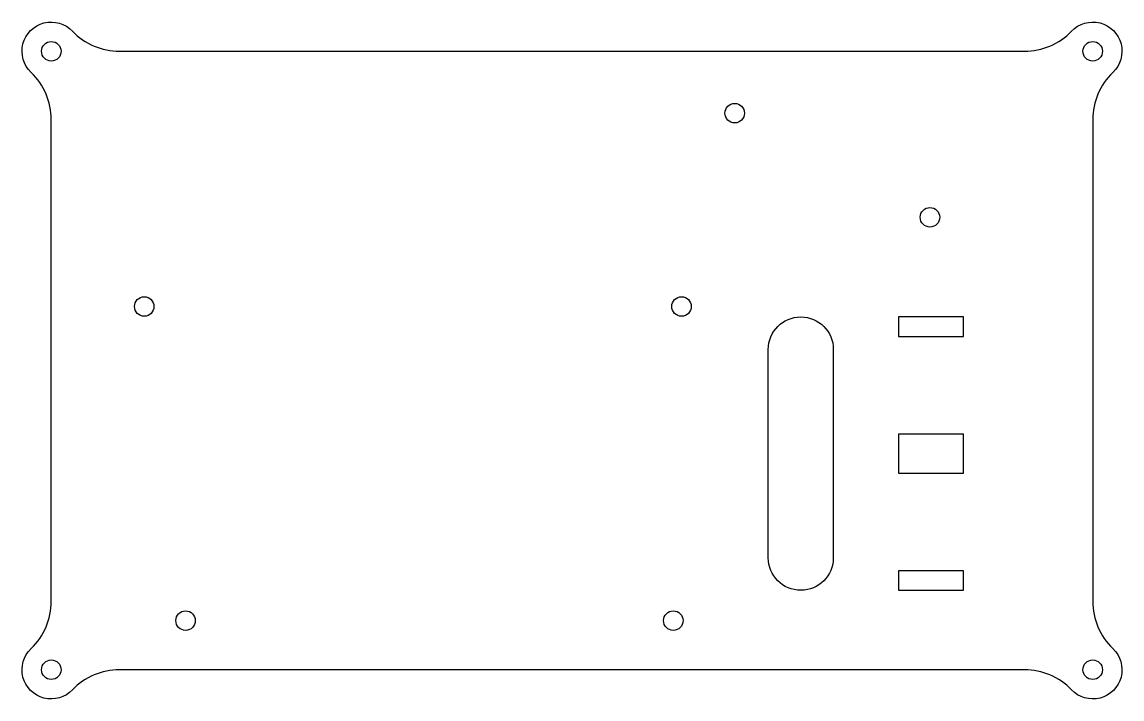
# Model space of a CAD drawing. Header units: millimetres. Extents: x -85 to 84, y -52 to 52.
import ezdxf

# ---------------------------------------------------------------- set-up
doc = ezdxf.new("R2010")
doc.units = ezdxf.units.MM
doc.layers.get('0').update_dxf_attribs({"linetype": 'CONTINUOUS'})

msp = doc.modelspace()

# ---------------------------------------------------------------- linework, layer by layer
for points in [[(-83.1, 44.24, -1.024688), (-76.74, 50.6, 0.205258), (-69.5, 47.5), (69.5, 47.5, 0.205258), (76.74, 50.6, -1.024688), (83.1, 44.24, 0.205258), (80, 37), (80, -37, 0.205258), (83.1, -44.24, -1.024688), (76.74, -50.6, 0.205258), (69.5, -47.5), (-69.5, -47.5, 0.205258), (-76.74, -50.6, -1.024688), (-83.1, -44.24, 0.205258), (-80, -37), (-80, 37, 0.205258)], [(40.15, -30.3, -1), (30.15, -30.3), (30.15, 1.7, -1), (40.15, 1.7)]]:
    msp.add_lwpolyline(points, format="xyb", close=True)
for points in [[(50.15, 3.7), (60.15, 3.7), (60.15, 6.7), (50.15, 6.7)], [(60.15, -11.3), (50.15, -11.3), (50.15, -17.3), (60.15, -17.3)], [(60.15, -35.3), (60.15, -32.3), (50.15, -32.3), (50.15, -35.3)]]:
    msp.add_lwpolyline(points, close=True)
for centre in [(-80, 47.5), (80, 47.5), (25, 38), (55, 22), (-65.72, 8.3), (16.83, 8.3), (-59.37, -39.96), (15.56, -39.96), (-80, -47.5), (80, -47.5)]:
    msp.add_circle(centre, 1.5)

doc.saveas('drawing.dxf')
